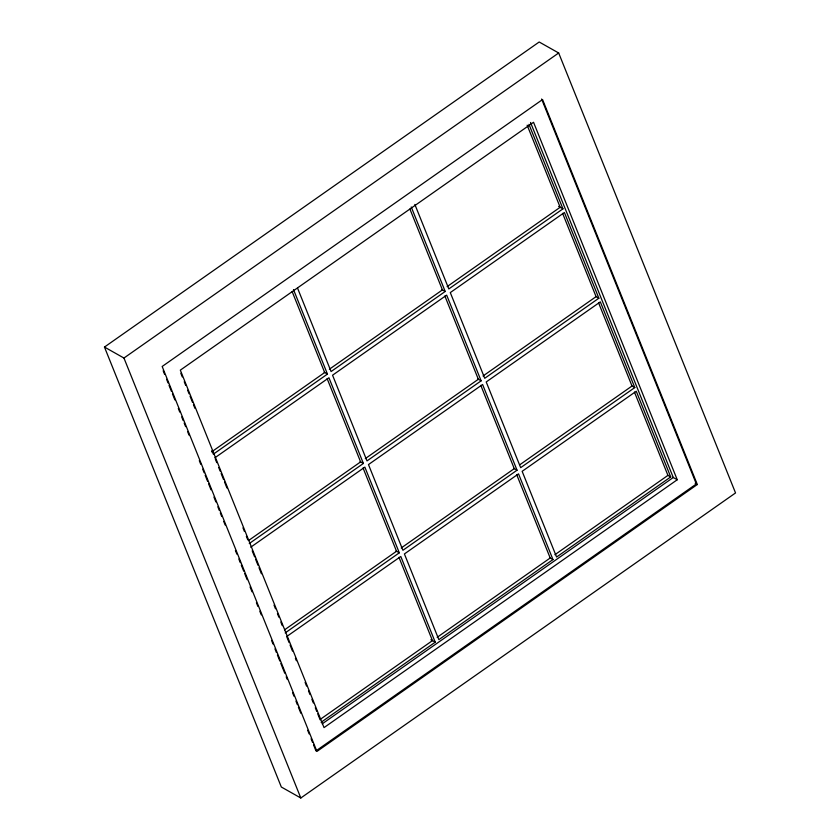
<?xml version="1.0" encoding="UTF-8"?>
<svg xmlns="http://www.w3.org/2000/svg" width="840" height="840" viewBox="0 0 840 840"><rect width="100%" height="100%" fill="white"/><g stroke="black" fill="none" stroke-linecap="round" stroke-linejoin="round"><path stroke-width="1.26" d="M104.465 347.056L539.186 42L558.674 52.983L735.536 492.944L300.815 798L281.327 787.017L104.465 347.056L123.953 358.04L300.815 798M123.953 358.04L558.674 52.983M211.638 451.857L324.681 372.53L292.173 291.648M329.375 369.233L442.428 289.905L409.909 209.034M447.111 286.619L560.165 207.281L527.163 125.202M293.496 289.59L327.453 374.084L213.339 454.167L211.89 450.544M411.233 206.976L445.2 291.469L331.086 371.543L297.602 288.256M528.969 124.352L562.937 208.845L448.822 288.929L414.855 204.435M214.82 457.832L328.933 377.758L363.384 463.449L249.27 543.533M248.63 540.477L360.612 461.895L327.127 378.609M365.306 458.598L478.349 379.27L444.864 295.985M483.042 375.984L596.085 296.646L562.611 213.36M481.12 380.835L367.006 460.908L332.556 375.207L446.67 295.134L481.12 380.835L477.876 378.998M598.857 298.211L484.743 378.294L450.293 292.593L564.407 212.51L598.857 298.211L595.613 296.383M250.74 547.197L364.854 467.124L399.305 552.815L285.191 632.898M284.55 629.843L396.532 551.26L363.058 467.975M401.226 547.964L514.269 468.636L480.795 385.35M520.034 464.594L632.016 386.022L598.532 302.736M517.041 470.201L402.927 550.274L368.477 464.572L482.591 384.5L517.041 470.201L513.797 468.374M634.788 387.576L520.674 467.659L486.213 381.959L600.337 301.875L634.788 387.576L631.533 385.749M320.481 719.208L432.464 640.626L398.979 557.34M437.147 637.329L550.2 558.001L516.716 474.716M554.894 554.715L667.937 475.388L634.452 392.102M321.121 722.264L435.236 642.191L400.785 556.49L286.671 636.562L289.096 642.6M552.972 559.566L438.858 639.639L404.407 553.949L518.522 473.865L552.972 559.566L549.727 557.739M670.708 476.942L556.595 557.025L522.144 471.324L636.258 391.241L670.708 476.942L667.464 475.115M322.193 723.86L673.26 477.509L530.534 122.472M677.24 479.756L324.03 727.608L180.327 370.146L533.537 122.283L677.24 479.756L672.913 477.309M697.316 484.512L316.932 751.433L162.172 366.471L542.556 99.55L697.316 484.512L695.153 483.294M558.6 206.409L562.937 208.845M441.945 289.632L445.2 291.469M324.209 372.256L327.453 374.084M360.139 461.622L363.384 463.449M396.06 550.988L399.305 552.815M430.899 639.744L435.236 642.191M541.601 99.005L696.35 483.966L315.966 750.897L313.53 744.818M180.831 373.296L182.291 376.919M184.233 381.738L185.682 385.361M187.625 390.191L189.084 393.813M190.05 396.228L192.476 402.266M193.452 404.681L194.901 408.293M215.303 459.039L216.762 462.661M218.694 467.492L220.154 471.114M221.12 473.519L223.555 479.556M224.522 481.971L226.947 488.009M242.959 527.835L244.419 531.457M246.362 536.288L247.81 539.91M252.2 550.82L254.625 556.857M255.591 559.272L258.017 565.299M258.993 567.714L261.418 573.751M274.029 605.136L275.489 608.759M277.431 613.589L278.88 617.211M280.822 622.03L282.282 625.653M290.062 645.015L292.488 651.053M295.397 658.287L296.373 660.702M305.109 682.427L306.558 686.049M308.5 690.879L309.96 694.501M311.903 699.332L313.352 702.954M315.294 707.784L316.754 711.396M317.719 713.811L320.145 719.849M163.17 370.786L164.63 374.43M166.583 379.292L168.053 382.935M169.029 385.361L171.465 391.43M172.441 393.866L174.888 399.935M178.3 408.44L179.76 412.083M181.713 416.934L183.183 420.578M184.159 423.014L185.619 426.657M187.572 431.508L189.042 435.151M199.29 460.656L200.76 464.3M202.713 469.151L204.172 472.794M205.149 475.23L207.596 481.299M208.572 483.725L211.008 489.804M213.938 497.091L215.891 501.942M217.844 506.804L219.303 510.447M220.28 512.873L221.75 516.516M223.703 521.378L225.162 525.021M235.421 550.515L236.88 554.159M238.833 559.02L240.303 562.663M241.28 565.089L243.716 571.169M244.692 573.594L247.139 579.663M250.068 586.95L252.021 591.812M256.41 602.742L257.87 606.385M259.822 611.236L261.293 614.88M271.541 640.385L273.01 644.028M274.964 648.889L276.423 652.533M277.399 654.958L279.846 661.028M280.822 663.453L284.729 673.176M286.188 676.82L287.165 679.245M292.53 692.601L294 696.245M295.953 701.106L297.413 704.75M298.389 707.175L300.836 713.244M307.671 730.254L309.131 733.898M311.084 738.749L312.554 742.392"/></g></svg>
